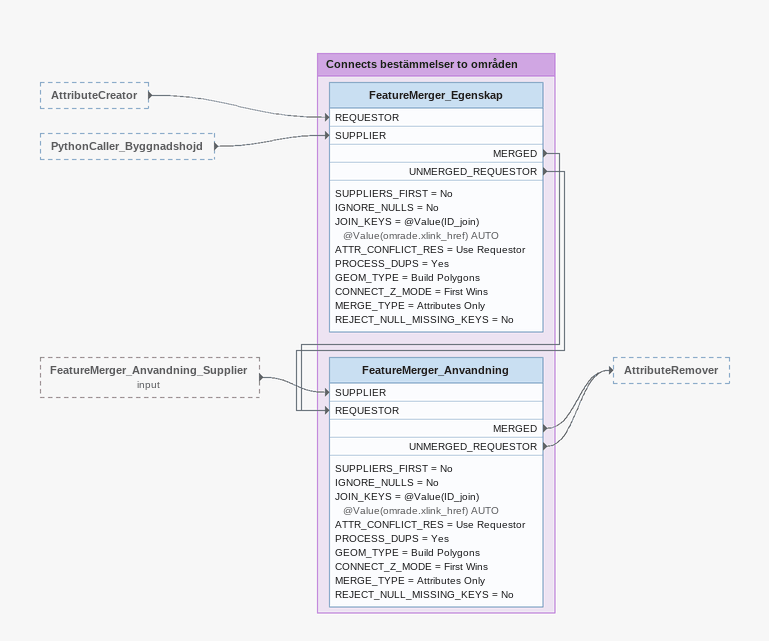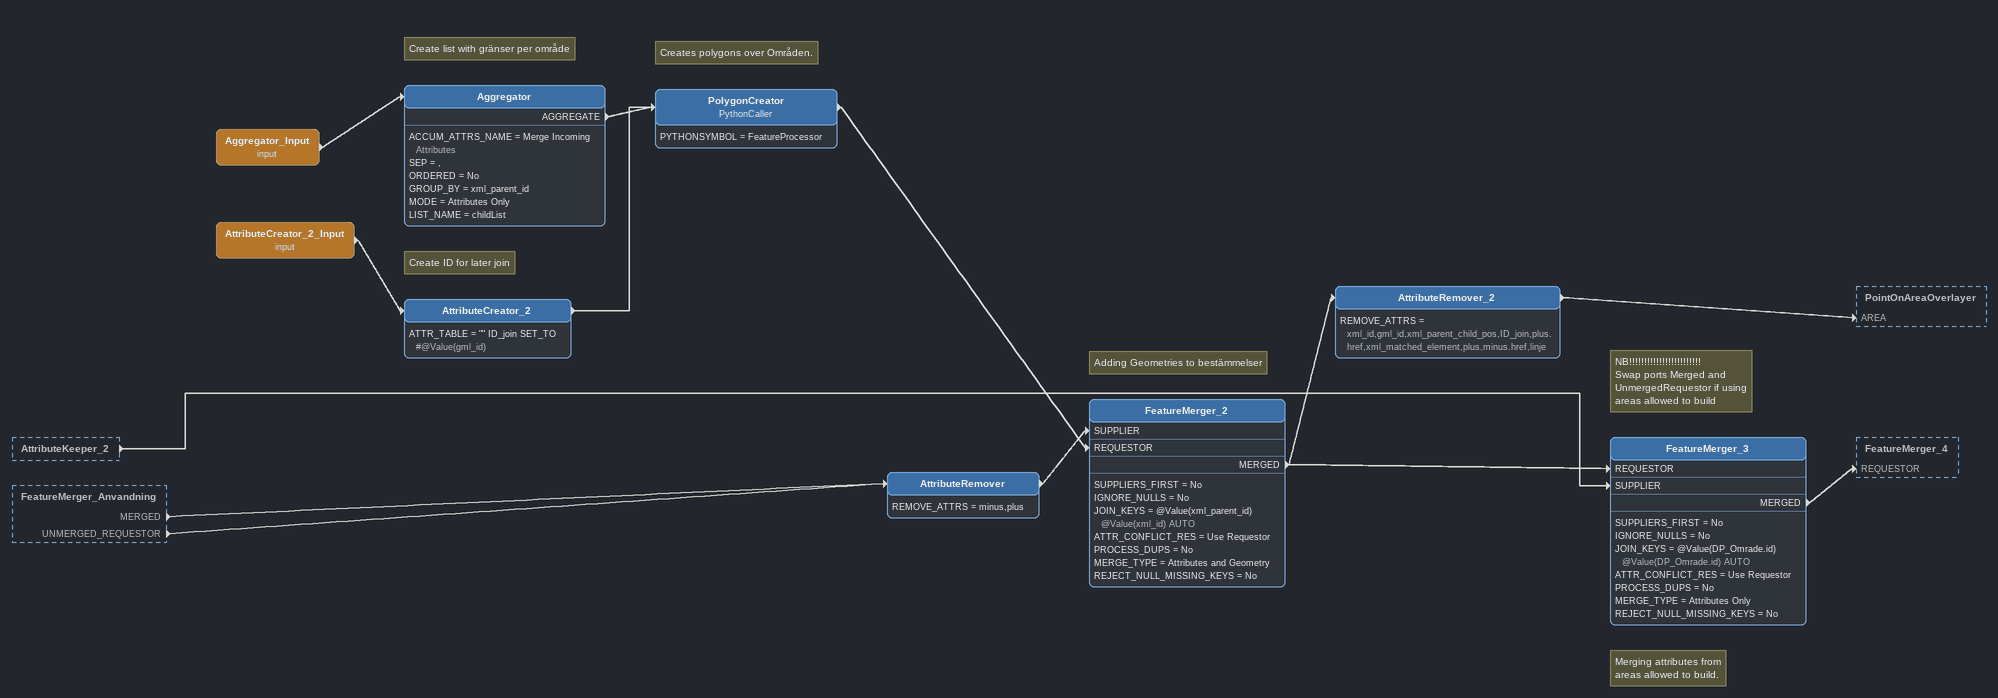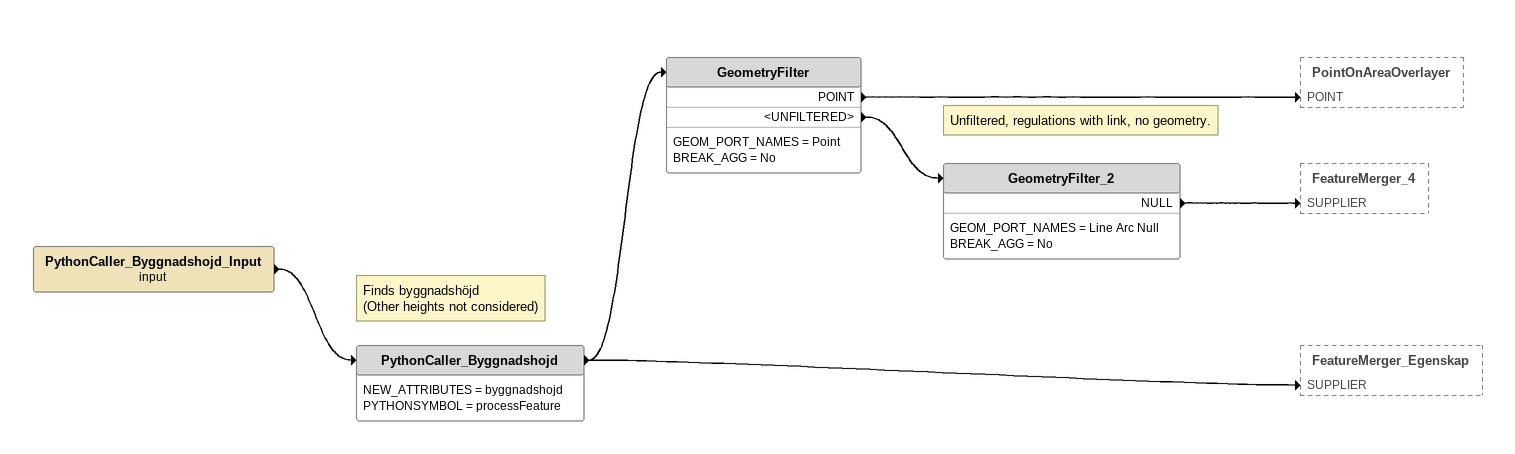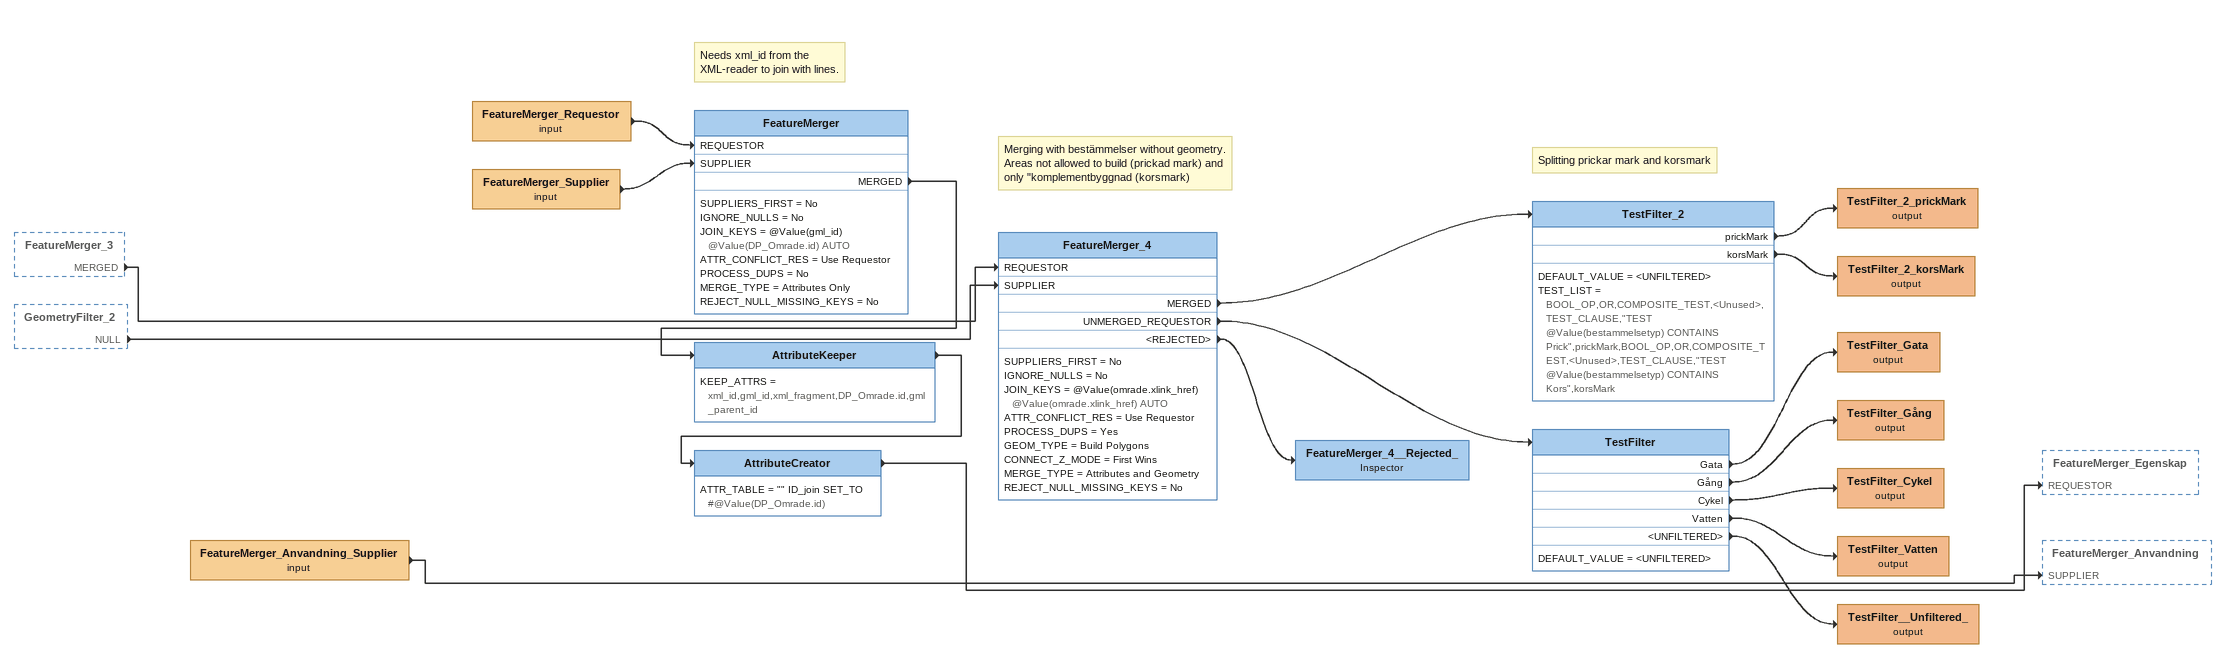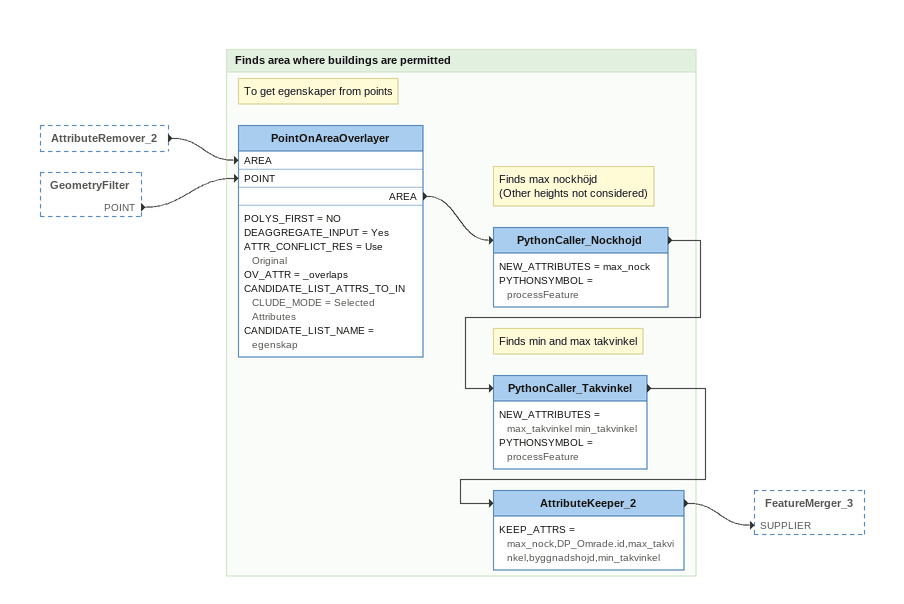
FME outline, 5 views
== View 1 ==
AttributeCreator [outside]
    -> FeatureMerger_Egenskap [REQUESTOR]
PythonCaller_Byggnadshojd [outside]
    -> FeatureMerger_Egenskap [SUPPLIER]
FeatureMerger_Anvandning_Supplier (input) [outside]
    -> FeatureMerger_Anvandning [SUPPLIER]

Bookmark: Connects bestämmelser to områden
FeatureMerger_Egenskap
    SUPPLIERS_FIRST = No
    IGNORE_NULLS = No
    JOIN_KEYS = @Value(ID_join) @Value(omrade.xlink_href) AUTO
    ATTR_CONFLICT_RES = Use Requestor
    PROCESS_DUPS = Yes
    GEOM_TYPE = Build Polygons
    CONNECT_Z_MODE = First Wins
    MERGE_TYPE = Attributes Only
    REJECT_NULL_MISSING_KEYS = No
    MERGED -> FeatureMerger_Anvandning [REQUESTOR]
    UNMERGED_REQUESTOR -> FeatureMerger_Anvandning [REQUESTOR]
FeatureMerger_Anvandning
    SUPPLIERS_FIRST = No
    IGNORE_NULLS = No
    JOIN_KEYS = @Value(ID_join) @Value(omrade.xlink_href) AUTO
    ATTR_CONFLICT_RES = Use Requestor
    PROCESS_DUPS = Yes
    GEOM_TYPE = Build Polygons
    CONNECT_Z_MODE = First Wins
    MERGE_TYPE = Attributes Only
    REJECT_NULL_MISSING_KEYS = No
    MERGED -> AttributeRemover
    UNMERGED_REQUESTOR -> AttributeRemover

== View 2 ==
AttributeKeeper_2 [outside]
    -> FeatureMerger_3 [SUPPLIER]
FeatureMerger_Anvandning [outside]
    MERGED -> AttributeRemover
    UNMERGED_REQUESTOR -> AttributeRemover
Aggregator_Input (input)
    -> Aggregator
Note: Create list with gränser per område
Aggregator
    ACCUM_ATTRS_NAME = Merge Incoming Attributes
    SEP = ,
    ORDERED = No
    GROUP_BY = xml_parent_id
    MODE = Attributes Only
    LIST_NAME = childList
    AGGREGATE -> PolygonCreator
AttributeCreator_2_Input (input)
    -> AttributeCreator_2
Note: Create ID for later join
AttributeCreator_2
    ATTR_TABLE = "" ID_join SET_TO #@Value(gml_id)
    -> PolygonCreator
Note: Creates polygons over Områden.
PolygonCreator: PythonCaller
    PYTHONSYMBOL = FeatureProcessor
    -> FeatureMerger_2 [REQUESTOR]
AttributeRemover
    REMOVE_ATTRS = minus,plus
    -> FeatureMerger_2 [SUPPLIER]
Note: Adding Geometries to bestämmelser
FeatureMerger_2
    SUPPLIERS_FIRST = No
    IGNORE_NULLS = No
    JOIN_KEYS = @Value(xml_parent_id) @Value(xml_id) AUTO
    ATTR_CONFLICT_RES = Use Requestor
    PROCESS_DUPS = No
    MERGE_TYPE = Attributes and Geometry
    REJECT_NULL_MISSING_KEYS = No
    MERGED -> AttributeRemover_2
    MERGED -> FeatureMerger_3 [REQUESTOR]
AttributeRemover_2
    REMOVE_ATTRS = xml_id,gml_id,xml_parent_child_pos,ID_join,plus.href,xml_matched_element,plus,minus.href,linje
    -> PointOnAreaOverlayer [AREA]
Note: NB!!!!!!!!!!!!!!!!!!!!!!!! / Swap ports Merged and / UnmergedRequestor if using / areas allowed to build
Note: Merging attributes from / areas allowed to build.
FeatureMerger_3
    SUPPLIERS_FIRST = No
    IGNORE_NULLS = No
    JOIN_KEYS = @Value(DP_Omrade.id) @Value(DP_Omrade.id) AUTO
    ATTR_CONFLICT_RES = Use Requestor
    PROCESS_DUPS = No
    MERGE_TYPE = Attributes Only
    REJECT_NULL_MISSING_KEYS = No
    MERGED -> FeatureMerger_4 [REQUESTOR]

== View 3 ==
PythonCaller_Byggnadshojd_Input (input)
    -> PythonCaller_Byggnadshojd
Note: Finds byggnadshöjd / (Other heights not considered)
PythonCaller_Byggnadshojd
    NEW_ATTRIBUTES = byggnadshojd
    PYTHONSYMBOL = processFeature
    -> FeatureMerger_Egenskap [SUPPLIER]
    -> GeometryFilter
GeometryFilter
    GEOM_PORT_NAMES = Point
    BREAK_AGG = No
    POINT -> PointOnAreaOverlayer [POINT]
    <UNFILTERED> -> GeometryFilter_2
Note: Unfiltered, regulations with link, no geometry.
GeometryFilter_2
    GEOM_PORT_NAMES = Line Arc Null
    BREAK_AGG = No
    NULL -> FeatureMerger_4 [SUPPLIER]

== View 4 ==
FeatureMerger_3 [outside]
    MERGED -> FeatureMerger_4 [REQUESTOR]
GeometryFilter_2 [outside]
    NULL -> FeatureMerger_4 [SUPPLIER]
FeatureMerger_Anvandning_Supplier (input)
    -> FeatureMerger_Anvandning [SUPPLIER]
FeatureMerger_Requestor (input)
    -> FeatureMerger [REQUESTOR]
FeatureMerger_Supplier (input)
    -> FeatureMerger [SUPPLIER]
Note: Needs xml_id from the / XML-reader to join with lines.
FeatureMerger
    SUPPLIERS_FIRST = No
    IGNORE_NULLS = No
    JOIN_KEYS = @Value(gml_id) @Value(DP_Omrade.id) AUTO
    ATTR_CONFLICT_RES = Use Requestor
    PROCESS_DUPS = No
    MERGE_TYPE = Attributes Only
    REJECT_NULL_MISSING_KEYS = No
    MERGED -> AttributeKeeper
AttributeKeeper
    KEEP_ATTRS = xml_id,gml_id,xml_fragment,DP_Omrade.id,gml_parent_id
    -> AttributeCreator
AttributeCreator
    ATTR_TABLE = "" ID_join SET_TO #@Value(DP_Omrade.id)
    -> FeatureMerger_Egenskap [REQUESTOR]
Note: Merging with bestämmelser without geometry. / Areas not allowed to build (prickad mark) and / only "komplementbyggnad (korsmark)
FeatureMerger_4
    SUPPLIERS_FIRST = No
    IGNORE_NULLS = No
    JOIN_KEYS = @Value(omrade.xlink_href) @Value(omrade.xlink_href) AUTO
    ATTR_CONFLICT_RES = Use Requestor
    PROCESS_DUPS = Yes
    GEOM_TYPE = Build Polygons
    CONNECT_Z_MODE = First Wins
    MERGE_TYPE = Attributes and Geometry
    REJECT_NULL_MISSING_KEYS = No
    MERGED -> TestFilter_2
    UNMERGED_REQUESTOR -> TestFilter
    <REJECTED> -> FeatureMerger_4__Rejected_
Note: Splitting prickar mark and korsmark
TestFilter_2
    DEFAULT_VALUE = <UNFILTERED>
    TEST_LIST = BOOL_OP,OR,COMPOSITE_TEST,<Unused>,TEST_CLAUSE,"TEST @Value(bestammelsetyp) CONTAINS Prick",prickMark,BOOL_OP,OR,COMPOSITE_TEST,<Unused>,TEST_CLAUSE,"TEST @Value(bestammelsetyp) CONTAINS Kors",korsMark
    prickMark -> TestFilter_2_prickMark (output)
    korsMark -> TestFilter_2_korsMark (output)
TestFilter_2_prickMark (output)
TestFilter_2_korsMark (output)
TestFilter
    DEFAULT_VALUE = <UNFILTERED>
    Gata -> TestFilter_Gata (output)
    Gång -> TestFilter_Gång (output)
    Cykel -> TestFilter_Cykel (output)
    Vatten -> TestFilter_Vatten (output)
    <UNFILTERED> -> TestFilter__Unfiltered_ (output)
TestFilter_Gata (output)
TestFilter_Gång (output)
TestFilter_Cykel (output)
TestFilter_Vatten (output)
TestFilter__Unfiltered_ (output)
FeatureMerger_4__Rejected_: Inspector

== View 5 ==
AttributeRemover_2 [outside]
    -> PointOnAreaOverlayer [AREA]
GeometryFilter [outside]
    POINT -> PointOnAreaOverlayer [POINT]

Bookmark: Finds area where buildings are permitted
Note: To get egenskaper from points
PointOnAreaOverlayer
    POLYS_FIRST = NO
    DEAGGREGATE_INPUT = Yes
    ATTR_CONFLICT_RES = Use Original
    OV_ATTR = _overlaps
    CANDIDATE_LIST_ATTRS_TO_INCLUDE_MODE = Selected Attributes
    CANDIDATE_LIST_NAME = egenskap
    AREA -> PythonCaller_Nockhojd
Note: Finds max nockhöjd / (Other heights not considered)
PythonCaller_Nockhojd
    NEW_ATTRIBUTES = max_nock
    PYTHONSYMBOL = processFeature
    -> PythonCaller_Takvinkel
Note: Finds min and max takvinkel
PythonCaller_Takvinkel
    NEW_ATTRIBUTES = max_takvinkel min_takvinkel
    PYTHONSYMBOL = processFeature
    -> AttributeKeeper_2
AttributeKeeper_2
    KEEP_ATTRS = max_nock,DP_Omrade.id,max_takvinkel,byggnadshojd,min_takvinkel
    -> FeatureMerger_3 [SUPPLIER]
